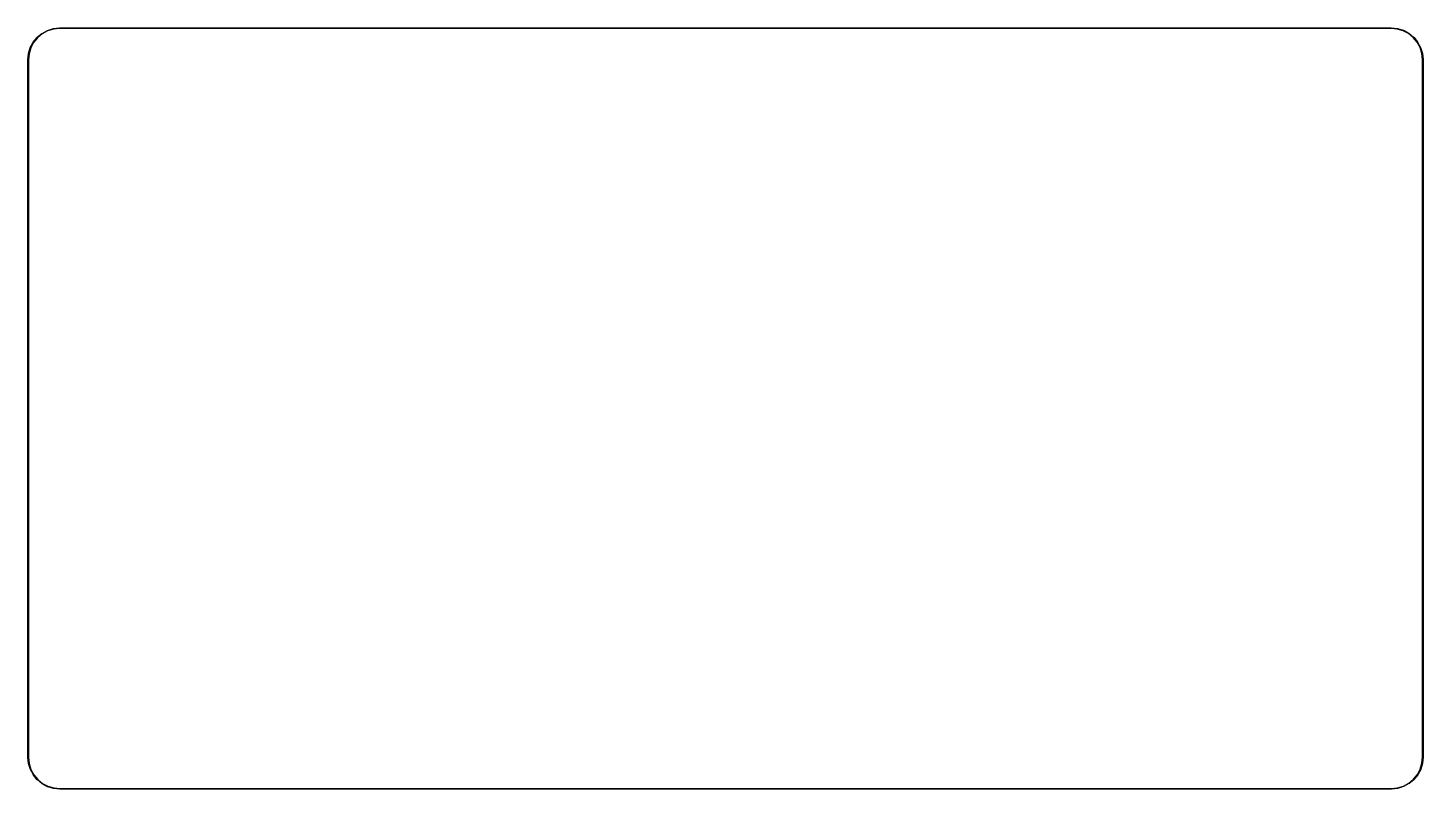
# Model space of a CAD drawing. Extents: x 0 to 140, y -76 to 0.
import ezdxf

# ---------------------------------------------------------------- set-up
doc = ezdxf.new("R2010")
doc.units = 0
doc.header["$MEASUREMENT"] = 0
doc.layers.add('BLACK', color=7, linetype='CONTINUOUS')

msp = doc.modelspace()

# ---------------------------------------------------------------- linework, layer by layer
at = {"layer": 'BLACK', "linetype": 'CONTINUOUS'}
for p, q in [((2.53396, -0.039986), (3.15022, 0.024786)), ((3.15022, 0.024786), (3.15057, 0.024821)), ((3.15057, 0.024821), (3.15166, 0.024813)), ((3.15166, 0.024813), (3.15275, 0.024923)), ((3.15275, 0.024923), (3.17374, 0.024996)), ((3.17374, 0.024996), (3.17378, 0.025)), ((3.17378, 0.025), (136.526, 0.025)), ((136.526, 0.025), (136.527, 0.024881)), ((136.527, 0.024881), (136.527, 0.024881)), ((136.527, 0.024881), (137.144, -0.035586)), ((0.511101, -1.40218), (0.902739, -0.921985)), ((0.939938, -0.955486), (0.551398, -1.43188)), ((0.902739, -0.921985), (0.902962, -0.921716)), ((0.902962, -0.921716), (0.90457, -0.920141)), ((0.90457, -0.920141), (0.906177, -0.918523)), ((0.906177, -0.918523), (1.38363, -0.523543)), ((1.41361, -0.563632), (0.939938, -0.955486)), ((1.38363, -0.523543), (1.3839, -0.523322)), ((1.3839, -0.523322), (1.38582, -0.522064)), ((1.38582, -0.522064), (1.38767, -0.520815)), ((1.38767, -0.520815), (1.93275, -0.226093)), ((1.95437, -0.271242), (1.41361, -0.563632)), ((1.93275, -0.226093), (1.93305, -0.225929)), ((1.93305, -0.225929), (1.93517, -0.225076)), ((1.93517, -0.225076), (1.93724, -0.224202)), ((1.93724, -0.224202), (2.52918, -0.040968)), ((2.54163, -0.089456), (1.95437, -0.271242)), ((2.52918, -0.040968), (2.52919, -0.040966)), ((2.52919, -0.040966), (2.52952, -0.040866)), ((2.52952, -0.040866), (2.53177, -0.040436)), ((2.53177, -0.040436), (2.53396, -0.039986)), ((3.15419, -0.025073), (2.54163, -0.089456)), ((3.17509, -0.025), (3.15419, -0.025073)), ((136.524, -0.025), (3.17509, -0.025)), ((137.137, -0.085109), (136.524, -0.025)), ((137.725, -0.26279), (137.137, -0.085109)), ((137.144, -0.035586), (137.144, -0.035622)), ((137.144, -0.035622), (137.147, -0.036098)), ((137.147, -0.036098), (137.149, -0.036534)), ((137.149, -0.036534), (137.742, -0.215633)), ((138.268, -0.551398), (137.725, -0.26279)), ((137.742, -0.215633), (137.742, -0.215736)), ((137.742, -0.215736), (137.745, -0.216629)), ((137.745, -0.216629), (137.747, -0.217492)), ((137.747, -0.217492), (138.294, -0.508401)), ((138.745, -0.939938), (138.268, -0.551398)), ((138.294, -0.508401), (138.294, -0.508567)), ((138.294, -0.508567), (138.296, -0.50984)), ((138.296, -0.50984), (138.298, -0.511101)), ((138.298, -0.511101), (138.778, -0.902739)), ((139.136, -1.41361), (138.745, -0.939938)), ((138.778, -0.902739), (138.778, -0.902962)), ((138.778, -0.902962), (138.78, -0.90457)), ((138.78, -0.90457), (138.781, -0.906177)), ((138.781, -0.906177), (139.176, -1.38363)), ((139.176, -1.38363), (139.177, -1.3839)), ((139.177, -1.3839), (139.178, -1.38582)), ((139.178, -1.38582), (139.179, -1.38767)), ((139.179, -1.38767), (139.474, -1.93275)), ((-0.024881, -3.17256), (0.035586, -2.55587)), ((0.085109, -2.56318), (0.025, -3.17623)), ((0.035586, -2.55587), (0.035622, -2.55552)), ((0.035622, -2.55552), (0.036098, -2.55328)), ((0.036098, -2.55328), (0.036534, -2.55108)), ((0.036534, -2.55108), (0.215633, -1.95788)), ((0.26279, -1.97468), (0.085109, -2.56318)), ((0.215633, -1.95788), (0.215736, -1.95754)), ((0.215736, -1.95754), (0.216629, -1.95546)), ((0.216629, -1.95546), (0.217492, -1.95337)), ((0.217492, -1.95337), (0.508401, -1.40624)), ((0.551398, -1.43188), (0.26279, -1.97468)), ((0.508401, -1.40624), (0.508567, -1.40594)), ((0.508567, -1.40594), (0.50984, -1.40408)), ((0.50984, -1.40408), (0.511101, -1.40218)), ((139.429, -1.95437), (139.136, -1.41361)), ((139.611, -2.54163), (139.429, -1.95437)), ((139.474, -1.93275), (139.474, -1.93305)), ((139.474, -1.93305), (139.475, -1.93517)), ((139.475, -1.93517), (139.476, -1.93724)), ((139.476, -1.93724), (139.659, -2.52919)), ((139.675, -3.15419), (139.611, -2.54163)), ((139.659, -2.52919), (139.659, -2.52952)), ((139.659, -2.52952), (139.66, -2.53177)), ((139.66, -2.53177), (139.66, -2.53396)), ((139.66, -2.53396), (139.725, -3.15022)), ((-0.025, -3.17378), (-0.024881, -3.17258)), ((-0.024999, -73.0247), (-0.025, -3.17378)), ((-0.024881, -3.17258), (-0.024881, -3.17256)), ((0.025, -3.17623), (0.025, -73.0249)), ((139.675, -3.17509), (139.675, -3.15419)), ((139.675, -3.1751), (139.675, -3.17509)), ((139.675, -73.0238), (139.675, -3.1751)), ((139.725, -3.15022), (139.725, -3.15057)), ((139.725, -3.15057), (139.725, -3.15166)), ((139.725, -3.15166), (139.725, -3.15275)), ((139.725, -3.15275), (139.725, -3.17374)), ((139.725, -3.17374), (139.725, -3.17378)), ((139.725, -3.17378), (139.725, -73.0262)), ((-0.025, -73.0251), (-0.024999, -73.0247)), ((-0.024999, -73.0254), (-0.025, -73.0251)), ((-0.024999, -73.0262), (-0.024999, -73.0254)), ((-0.024996, -73.0262), (-0.024999, -73.0262)), ((-0.024923, -73.0473), (-0.024996, -73.0262)), ((-0.024813, -73.0483), (-0.024923, -73.0473)), ((-0.024821, -73.0494), (-0.024813, -73.0483)), ((-0.024786, -73.0498), (-0.024821, -73.0494)), ((0.039986, -73.666), (-0.024786, -73.0498)), ((0.025, -73.0249), (0.025073, -73.0458)), ((0.025073, -73.0458), (0.089456, -73.6584)), ((0.040442, -73.6683), (0.039986, -73.666)), ((0.040866, -73.6705), (0.040442, -73.6683)), ((0.040967, -73.6708), (0.040866, -73.6705)), ((0.224202, -74.2628), (0.040967, -73.6708)), ((0.089456, -73.6584), (0.271241, -74.2456)), ((139.437, -74.2253), (139.615, -73.6368)), ((139.663, -73.6489), (139.484, -74.2421)), ((139.615, -73.6368), (139.675, -73.0238)), ((139.664, -73.6467), (139.663, -73.6489)), ((139.725, -73.0274), (139.664, -73.6441)), ((139.664, -73.6441), (139.664, -73.6445)), ((139.664, -73.6445), (139.664, -73.6467)), ((139.725, -73.0262), (139.725, -73.0274)), ((139.725, -73.0274), (139.725, -73.0274)), ((0.225076, -74.2648), (0.224202, -74.2628)), ((0.225929, -74.2669), (0.225076, -74.2648)), ((0.226093, -74.2673), (0.225929, -74.2669)), ((0.520815, -74.8123), (0.226093, -74.2673)), ((0.271241, -74.2456), (0.56363, -74.7864)), ((0.522064, -74.8142), (0.520815, -74.8123)), ((0.523322, -74.8161), (0.522064, -74.8142)), ((0.523543, -74.8164), (0.523322, -74.8161)), ((0.918523, -75.2938), (0.523543, -74.8164)), ((0.56363, -74.7864), (0.955486, -75.2601)), ((0.920122, -75.2954), (0.918523, -75.2938)), ((0.921716, -75.297), (0.920122, -75.2954)), ((0.921985, -75.2973), (0.921716, -75.297)), ((1.40218, -75.6889), (0.921985, -75.2973)), ((0.955486, -75.2601), (1.43188, -75.6486)), ((138.286, -75.6364), (138.76, -75.2445)), ((138.794, -75.2815), (138.316, -75.6765)), ((138.76, -75.2445), (139.149, -74.7681)), ((138.795, -75.2799), (138.794, -75.2815)), ((138.797, -75.2783), (138.795, -75.2799)), ((139.189, -74.7978), (138.797, -75.278)), ((138.797, -75.278), (138.797, -75.2783)), ((139.149, -74.7681), (139.437, -74.2253)), ((139.19, -74.7959), (139.189, -74.7978)), ((139.191, -74.7941), (139.19, -74.7959)), ((139.192, -74.7938), (139.191, -74.7941)), ((139.483, -74.2466), (139.192, -74.7938)), ((139.484, -74.2425), (139.483, -74.2445)), ((139.483, -74.2445), (139.483, -74.2466)), ((139.484, -74.2421), (139.484, -74.2425)), ((1.40408, -75.6902), (1.40218, -75.6889)), ((1.40594, -75.6914), (1.40408, -75.6902)), ((1.40624, -75.6916), (1.40594, -75.6914)), ((1.95337, -75.9825), (1.40624, -75.6916)), ((1.43188, -75.6486), (1.97468, -75.9372)), ((1.95546, -75.9834), (1.95337, -75.9825)), ((1.95754, -75.9843), (1.95546, -75.9834)), ((1.95788, -75.9844), (1.95754, -75.9843)), ((2.55108, -76.1635), (1.95788, -75.9844)), ((1.97468, -75.9372), (2.56318, -76.1149)), ((2.55328, -76.1639), (2.55108, -76.1635)), ((2.55552, -76.1644), (2.55328, -76.1639)), ((2.55587, -76.1644), (2.55552, -76.1644)), ((3.17256, -76.2249), (2.55587, -76.1644)), ((2.56318, -76.1149), (3.17623, -76.175)), ((3.17257, -76.2249), (3.17256, -76.2249)), ((3.17378, -76.225), (3.17257, -76.2249)), ((136.526, -76.225), (3.17378, -76.225)), ((3.17623, -76.175), (136.525, -76.175)), ((136.525, -76.175), (136.546, -76.1749)), ((136.547, -76.2249), (136.526, -76.225)), ((136.526, -76.225), (136.526, -76.225)), ((136.546, -76.1749), (137.158, -76.1105)), ((136.548, -76.2248), (136.547, -76.2249)), ((136.549, -76.2248), (136.548, -76.2248)), ((136.55, -76.2248), (136.549, -76.2248)), ((137.166, -76.16), (136.55, -76.2248)), ((137.158, -76.1105), (137.746, -75.9288)), ((137.168, -76.1596), (137.166, -76.16)), ((137.17, -76.1591), (137.168, -76.1596)), ((137.171, -76.159), (137.17, -76.1591)), ((137.763, -75.9758), (137.171, -76.159)), ((137.746, -75.9288), (138.286, -75.6364)), ((137.765, -75.9749), (137.763, -75.9758)), ((137.767, -75.9741), (137.765, -75.9749)), ((138.312, -75.6792), (137.767, -75.9739)), ((137.767, -75.9739), (137.767, -75.9741)), ((138.314, -75.6779), (138.312, -75.6792)), ((138.316, -75.6767), (138.314, -75.6779)), ((138.316, -75.6765), (138.316, -75.6767))]:
    msp.add_line(p, q, dxfattribs=at)

doc.saveas('drawing.dxf')
